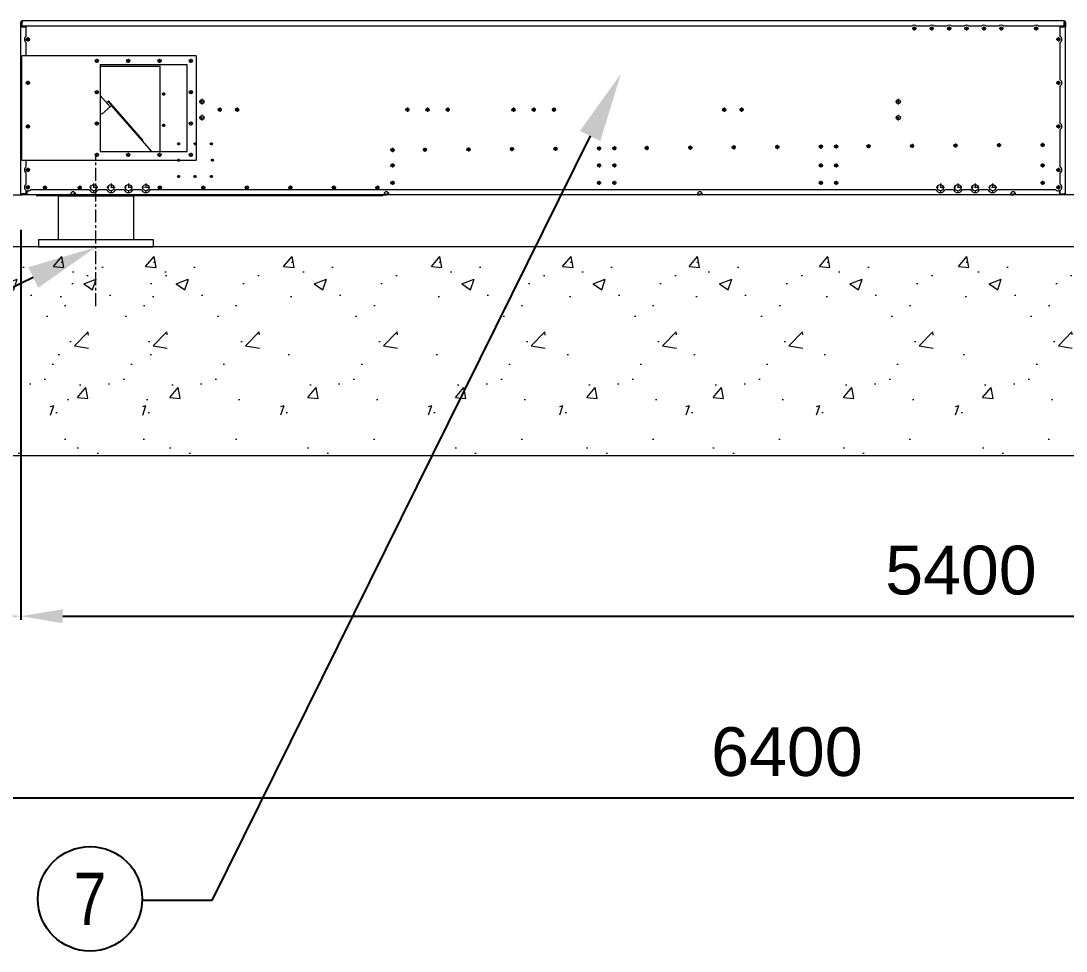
# Model space of a CAD drawing. Header units: millimetres. Extents: x -17070 to 52615, y -291348 to 41600.
# Drawn here: x 33308 to 36310, y 26216 to 28887 of the extents above; entities that cross this region are included whole.
import ezdxf
from ezdxf import colors
from ezdxf.entities.mleader import LeaderData, LeaderLine
from ezdxf.enums import TextEntityAlignment as Align
from ezdxf.math import Vec2, Vec3

# ---------------------------------------------------------------- set-up
doc = ezdxf.new("R2010")
doc.units = ezdxf.units.MM
doc.linetypes.add('CENTER', pattern=[2, 1.25, -0.25, 0.25, -0.25])
doc.linetypes.add('DASHDOT', pattern=[18.5, 12, -3, 0.5, -3])
for name, color, linetype in [('center', 1, 'CENTER'), ('냉각탑_dim', 1, 'Continuous'), ('냉각탑_text', 3, 'Continuous'), ('냉각탑_기초', 23, 'Continuous')]:
    doc.layers.add(name, color=color, linetype=linetype)
doc.styles.get("Standard").update_dxf_attribs({"font": 'arial.ttf'})
doc.dimstyles.new('1.40', dxfattribs={"dimscale": 20, "dimtxt": 1.5, "dimasz": 1, "dimexe": 0.5, "dimexo": 0.5, "dimgap": 0.5, "dimtad": 1, "dimdec": 0, "dimzin": 0, "dimdsep": 46, "dimtxsty": 'Standard', "dimcen": 0, "dimclrd": 2, "dimclre": 2, "dimclrt": 3, "dimadec": 0, "dimazin": 0, "dimtfac": 1, "dimtdec": 0, "dimtmove": 0, "dimatfit": 0, "dimfxl": 1, "dimtolj": 1, "dimtzin": 0, "dimlwd": -1, "dimlwe": -1, "dimarcsym": 0})

# ---------------------------------------------------------------- blocks, each defined once
blk = doc.blocks.new('*D517')
at = {"color": 2, "transparency": 16777216}
for p, q in [((33307.9, 28287.4), (33307.9, 27167.5)), ((32307.9, 28139), (32307.9, 27167.5)), ((32427.9, 27177.5), (33187.9, 27177.5))]:
    blk.add_line(p, q, dxfattribs=at)
for points in [[(32427.9, 27197.5), (32427.9, 27157.5), (32307.9, 27177.5)], [(33187.9, 27197.5), (33187.9, 27157.5), (33307.9, 27177.5)]]:
    blk.add_solid(points, dxfattribs=at)
at = {"layer": 'Defpoints', "color": 0, "transparency": 16777216}
for p in [(33307.9, 28387.4), (32307.9, 28239), (33307.9, 27177.5)]:
    blk.add_point(p, dxfattribs=at)
at = {"color": 3, "lineweight": 5, "transparency": 16777216, "insert": (32807.9, 27309), "char_height": 140, "attachment_point": 5}
blk.add_mtext('\\A1;1000', dxfattribs=at)
blk = doc.blocks.new('*D510')
at = {"color": 2, "transparency": 16777216}
for p, q in [((33307.9, 28287.4), (33307.9, 27167.5)), ((38707.9, 28139), (38707.9, 27167.5)), ((33427.9, 27177.5), (38587.9, 27177.5))]:
    blk.add_line(p, q, dxfattribs=at)
for points in [[(33427.9, 27197.5), (33427.9, 27157.5), (33307.9, 27177.5)], [(38587.9, 27197.5), (38587.9, 27157.5), (38707.9, 27177.5)]]:
    blk.add_solid(points, dxfattribs=at)
at = {"layer": 'Defpoints', "color": 0, "transparency": 16777216}
for p in [(33307.9, 28387.4), (38707.9, 28239), (38707.9, 27177.5)]:
    blk.add_point(p, dxfattribs=at)
at = {"color": 3, "lineweight": 5, "transparency": 16777216, "insert": (36007.9, 27309), "char_height": 140, "attachment_point": 5}
blk.add_mtext('\\A1;5400', dxfattribs=at)
blk = doc.blocks.new('*D520')
at = {"color": 2, "transparency": 16777216}
for p, q in [((32307.9, 28139), (32307.9, 26646.1)), ((38707.9, 28139), (38707.9, 26646.1)), ((32427.9, 26656.1), (38587.9, 26656.1))]:
    blk.add_line(p, q, dxfattribs=at)
for points in [[(32427.9, 26676.1), (32427.9, 26636.1), (32307.9, 26656.1)], [(38587.9, 26676.1), (38587.9, 26636.1), (38707.9, 26656.1)]]:
    blk.add_solid(points, dxfattribs=at)
at = {"layer": 'Defpoints', "color": 0, "transparency": 16777216}
for p in [(32307.9, 28239), (38707.9, 28239), (38707.9, 26656.1)]:
    blk.add_point(p, dxfattribs=at)
at = {"color": 3, "lineweight": 5, "transparency": 16777216, "insert": (35507.9, 26787.6), "char_height": 140, "attachment_point": 5}
blk.add_mtext('\\A1;6400', dxfattribs=at)
blk = doc.blocks.new('1')
at = {"color": 7, "lineweight": 20, "ltscale": 0.3375}
for p, q in [((33307.9, 28870.4), (33307.9, 28883.9)), ((33309.9, 28883.9), (33309.9, 28870.4)), ((36305.9, 28870.4), (36305.9, 28883.9)), ((36307.9, 28883.9), (36307.9, 28870.4)), ((33311.4, 28389.4), (33324.9, 28389.4)), ((33324.9, 28387.4), (33311.4, 28387.4)), ((36290.9, 28389.4), (36304.4, 28389.4)), ((36304.4, 28387.4), (36290.9, 28387.4))]:
    blk.add_line(p, q, dxfattribs=at)
at = {"color": 7, "lineweight": 20, "ltscale": 0.05}
for p, q in [((33307.9, 28883.9), (33309.9, 28883.9)), ((36307.9, 28883.9), (36305.9, 28883.9)), ((33311.4, 28387.4), (33311.4, 28389.4)), ((33353.9, 28385.4), (33355.9, 28385.4)), ((33451.2, 28387.4), (33451.2, 28389.4)), ((33464.7, 28387.4), (33464.7, 28389.4)), ((34347.9, 28385.4), (34345.9, 28385.4)), ((34351.2, 28387.4), (34351.2, 28389.4)), ((34364.7, 28387.4), (34364.7, 28389.4)), ((35251.2, 28387.4), (35251.2, 28389.4)), ((35264.7, 28387.4), (35264.7, 28389.4)), ((36151.2, 28387.4), (36151.2, 28389.4)), ((36164.7, 28387.4), (36164.7, 28389.4)), ((36304.4, 28387.4), (36304.4, 28389.4))]:
    blk.add_line(p, q, dxfattribs=at)
at = {"color": 7, "lineweight": 20, "ltscale": 0.0375}
for p, q in [((33309.9, 28883.9), (33311.4, 28883.9)), ((36305.9, 28883.9), (36304.4, 28883.9)), ((33557.7, 28655.6), (33558.9, 28656.6)), ((33558.9, 28656.6), (33560, 28657.6)), ((33657.3, 28543.4), (33658.4, 28544.4)), ((33311.4, 28389.4), (33311.4, 28390.9)), ((36304.4, 28389.4), (36304.4, 28390.9))]:
    blk.add_line(p, q, dxfattribs=at)
at = {"color": 7, "lineweight": 20}
for p, q in [((36304.4, 28887.4), (33311.4, 28887.4)), ((33307.9, 28390.9), (33307.9, 28870.4)), ((35866.8, 28872.4), (33311.4, 28872.4)), ((33322.9, 28843), (33322.9, 28870.4)), ((35916.8, 28872.4), (35881.1, 28872.4)), ((35966.8, 28872.4), (35931.1, 28872.4)), ((36016.8, 28872.4), (35981.1, 28872.4)), ((36066.8, 28872.4), (36031.1, 28872.4)), ((36116.8, 28872.4), (36081.1, 28872.4)), ((36216.8, 28872.4), (36131.1, 28872.4)), ((36304.4, 28872.4), (36231.1, 28872.4)), ((36292.9, 28843), (36292.9, 28870.4)), ((36307.9, 28390.9), (36307.9, 28870.4)), ((33322.9, 28787.4), (33322.9, 28825.7)), ((36292.9, 28718), (36292.9, 28825.7)), ((33310.9, 28487.4), (33310.9, 28787.4)), ((33810.9, 28787.4), (33310.9, 28787.4)), ((33535.9, 28762.4), (33785.9, 28762.4)), ((33535.9, 28762.4), (33535.9, 28512.4)), ((33785.9, 28512.4), (33785.9, 28762.4)), ((33810.9, 28787.4), (33810.9, 28487.4)), ((33535.9, 28757.4), (33707.9, 28757.4)), ((33707.9, 28512.4), (33707.9, 28757.4)), ((36292.9, 28593), (36292.9, 28700.7)), ((33535.9, 28673.1), (33564, 28640.7)), ((33564.8, 28641.4), (33540, 28619.5)), ((33657.3, 28543.4), (33558.9, 28656.6)), ((33658.4, 28544.4), (33560, 28657.6)), ((33684.1, 28512.4), (33567.8, 28644)), ((36292.9, 28468), (36292.9, 28575.7)), ((33535.9, 28512.4), (33785.9, 28512.4)), ((33310.9, 28487.4), (33810.9, 28487.4)), ((33322.9, 28418), (33322.9, 28450.7)), ((36292.9, 28418), (36292.9, 28450.7)), ((33504.3, 28402.4), (33335.1, 28402.4)), ((33554.3, 28402.4), (33529.6, 28402.4)), ((33604.3, 28402.4), (33579.6, 28402.4)), ((33654.3, 28402.4), (33629.6, 28402.4)), ((35936.3, 28402.4), (33679.6, 28402.4)), ((35986.3, 28402.4), (35961.6, 28402.4)), ((36036.3, 28402.4), (36011.6, 28402.4)), ((36086.3, 28402.4), (36061.6, 28402.4)), ((36280.8, 28402.4), (36111.6, 28402.4)), ((33451.2, 28387.4), (33324.9, 28387.4)), ((34344.4, 28385.4), (33357.4, 28385.4)), ((33414.9, 28385.4), (33414.9, 28259.4)), ((34351.2, 28387.4), (33464.7, 28387.4)), ((33631.2, 28385.4), (33631.2, 28259.4)), ((35251.2, 28387.4), (34364.7, 28387.4)), ((36151.2, 28387.4), (35264.7, 28387.4)), ((36290.9, 28387.4), (36164.7, 28387.4)), ((33358.1, 28259.4), (33688.1, 28259.4)), ((33358.1, 28259.4), (33358.1, 28237.4)), ((33688.1, 28259.4), (33688.1, 28237.4)), ((33688.1, 28237.4), (33358.1, 28237.4))]:
    blk.add_line(p, q, dxfattribs=at)
at = {"color": 7, "lineweight": 20, "ltscale": 0.0875}
for p, q in [((33311.4, 28887.4), (33311.4, 28883.9)), ((36304.4, 28887.4), (36304.4, 28883.9)), ((33307.9, 28870.4), (33311.4, 28870.4)), ((36307.9, 28870.4), (36304.4, 28870.4)), ((33307.9, 28390.9), (33311.4, 28390.9)), ((33324.9, 28387.4), (33324.9, 28390.9)), ((36290.9, 28387.4), (36290.9, 28390.9)), ((36307.9, 28390.9), (36304.4, 28390.9))]:
    blk.add_line(p, q, dxfattribs=at)
at = {"color": 7, "lineweight": 20, "ltscale": 0.2875}
for p, q in [((33311.4, 28872.4), (33311.4, 28883.9)), ((36304.4, 28872.4), (36304.4, 28883.9)), ((33311.4, 28870.4), (33322.9, 28870.4)), ((36292.9, 28870.4), (36304.4, 28870.4)), ((33322.9, 28390.9), (33311.4, 28390.9)), ((36292.9, 28390.9), (36304.4, 28390.9))]:
    blk.add_line(p, q, dxfattribs=at)
at = {"color": 7, "linetype": 'DASHDOT', "lineweight": 20, "ltscale": 0.2925}
for p, q in [((35879.8, 28865.4), (35868.1, 28865.4)), ((35873.9, 28871.2), (35873.9, 28859.5)), ((35929.8, 28865.4), (35918.1, 28865.4)), ((35923.9, 28871.2), (35923.9, 28859.5)), ((35979.8, 28865.4), (35968.1, 28865.4)), ((35973.9, 28871.2), (35973.9, 28859.5)), ((36029.8, 28865.4), (36018.1, 28865.4)), ((36023.9, 28871.2), (36023.9, 28859.5)), ((36079.8, 28865.4), (36068.1, 28865.4)), ((36073.9, 28871.2), (36073.9, 28859.5)), ((36129.8, 28865.4), (36118.1, 28865.4)), ((36123.9, 28871.2), (36123.9, 28859.5)), ((36229.8, 28865.4), (36218.1, 28865.4)), ((36223.9, 28871.2), (36223.9, 28859.5)), ((33327.9, 28840.2), (33327.9, 28828.5)), ((36293.8, 28834.4), (36282.1, 28834.4)), ((36287.9, 28840.2), (36287.9, 28828.5)), ((33525.9, 28778.2), (33525.9, 28766.5)), ((33615.9, 28778.2), (33615.9, 28766.5)), ((33705.9, 28778.2), (33705.9, 28766.5)), ((33795.9, 28778.2), (33795.9, 28766.5)), ((33327.9, 28715.2), (33327.9, 28703.5)), ((36293.8, 28709.4), (36282.1, 28709.4)), ((36287.9, 28715.2), (36287.9, 28703.5)), ((33525.9, 28688.2), (33525.9, 28676.5)), ((33795.9, 28688.2), (33795.9, 28676.5)), ((33878.9, 28638.2), (33878.9, 28626.5)), ((33928.9, 28638.2), (33928.9, 28626.5)), ((34417.9, 28638.2), (34417.9, 28626.5)), ((34475.9, 28638.2), (34475.9, 28626.5)), ((34533.9, 28638.2), (34533.9, 28626.5)), ((34722.9, 28638.2), (34722.9, 28626.5)), ((34780.9, 28638.2), (34780.9, 28626.5)), ((34838.9, 28638.2), (34838.9, 28626.5)), ((35327.9, 28638.2), (35327.9, 28626.5)), ((35383.8, 28632.4), (35372.1, 28632.4)), ((35377.9, 28638.2), (35377.9, 28626.5)), ((33327.9, 28590.2), (33327.9, 28578.5)), ((33525.9, 28598.2), (33525.9, 28586.5)), ((33795.9, 28598.2), (33795.9, 28586.5)), ((36293.8, 28584.4), (36282.1, 28584.4)), ((36287.9, 28590.2), (36287.9, 28578.5)), ((34375.4, 28522.4), (34375.4, 28510.7)), ((34468.4, 28523.1), (34468.4, 28511.4)), ((34593.4, 28524.1), (34593.4, 28512.4)), ((34718.4, 28525.1), (34718.4, 28513.4)), ((34843.4, 28526.1), (34843.4, 28514.4)), ((34968.4, 28527), (34968.4, 28515.3)), ((35012.4, 28527.4), (35012.4, 28515.7)), ((35105.4, 28528.1), (35105.4, 28516.4)), ((35230.4, 28529.1), (35230.4, 28517.4)), ((35361.3, 28524.3), (35349.6, 28524.3)), ((35355.4, 28530.1), (35355.4, 28518.4)), ((35486.3, 28525.3), (35474.6, 28525.3)), ((35480.4, 28531.1), (35480.4, 28519.4)), ((35611.3, 28526.2), (35599.6, 28526.2)), ((35605.4, 28532), (35605.4, 28520.3)), ((35655.3, 28526.6), (35643.6, 28526.6)), ((35649.4, 28532.4), (35649.4, 28520.7)), ((35748.3, 28527.3), (35736.6, 28527.3)), ((35742.4, 28533.1), (35742.4, 28521.4)), ((35873.3, 28528.3), (35861.6, 28528.3)), ((35867.4, 28534.1), (35867.4, 28522.4)), ((35998.3, 28529.3), (35986.6, 28529.3)), ((35992.4, 28535.1), (35992.4, 28523.4)), ((36123.3, 28530.3), (36111.6, 28530.3)), ((36117.4, 28536.1), (36117.4, 28524.4)), ((36248.3, 28531.2), (36236.6, 28531.2)), ((36242.4, 28537), (36242.4, 28525.3)), ((33525.9, 28508.2), (33525.9, 28496.5)), ((33615.9, 28508.2), (33615.9, 28496.5)), ((33705.9, 28508.2), (33705.9, 28496.5)), ((33795.9, 28508.2), (33795.9, 28496.5)), ((33327.9, 28465.2), (33327.9, 28453.5)), ((34375.4, 28478.2), (34375.4, 28466.5)), ((34968.4, 28478.2), (34968.4, 28466.5)), ((35012.4, 28478.2), (35012.4, 28466.5)), ((35611.3, 28472.4), (35599.6, 28472.4)), ((35605.4, 28478.2), (35605.4, 28466.5)), ((35655.3, 28472.4), (35643.6, 28472.4)), ((35649.4, 28478.2), (35649.4, 28466.5)), ((36248.3, 28472.4), (36236.6, 28472.4)), ((36242.4, 28478.2), (36242.4, 28466.5)), ((36293.8, 28459.4), (36282.1, 28459.4)), ((36287.9, 28465.2), (36287.9, 28453.5)), ((33327.9, 28415.2), (33327.9, 28403.5)), ((33376.9, 28414.2), (33376.9, 28402.5)), ((33476.9, 28414.2), (33476.9, 28402.5)), ((33706.9, 28414.2), (33706.9, 28402.5)), ((33831.9, 28414.2), (33831.9, 28402.5)), ((33956.9, 28414.2), (33956.9, 28402.5)), ((34081.9, 28414.2), (34081.9, 28402.5)), ((34206.9, 28414.2), (34206.9, 28402.5)), ((34331.9, 28414.2), (34331.9, 28402.5)), ((34375.4, 28428.2), (34375.4, 28416.5)), ((34968.4, 28428.2), (34968.4, 28416.5)), ((35012.4, 28428.2), (35012.4, 28416.5)), ((35611.3, 28422.4), (35599.6, 28422.4)), ((35605.4, 28428.2), (35605.4, 28416.5)), ((35655.3, 28422.4), (35643.6, 28422.4)), ((35649.4, 28428.2), (35649.4, 28416.5)), ((36248.3, 28422.4), (36236.6, 28422.4)), ((36242.4, 28428.2), (36242.4, 28416.5)), ((36293.8, 28409.4), (36282.1, 28409.4)), ((36287.9, 28415.2), (36287.9, 28403.5))]:
    blk.add_line(p, q, dxfattribs=at)
at = {"color": 7, "linetype": 'DASHDOT', "lineweight": 20, "ltscale": 0.292499}
for p, q in [((33333.8, 28834.4), (33322.1, 28834.4)), ((33531.8, 28772.4), (33520.1, 28772.4)), ((33621.8, 28772.4), (33610.1, 28772.4)), ((33711.8, 28772.4), (33700.1, 28772.4)), ((33801.8, 28772.4), (33790.1, 28772.4)), ((33333.8, 28709.4), (33322.1, 28709.4)), ((33531.8, 28682.4), (33520.1, 28682.4)), ((33801.8, 28682.4), (33790.1, 28682.4)), ((33884.8, 28632.4), (33873.1, 28632.4)), ((33934.8, 28632.4), (33923.1, 28632.4)), ((34423.8, 28632.4), (34412.1, 28632.4)), ((34481.8, 28632.4), (34470.1, 28632.4)), ((34539.8, 28632.4), (34528.1, 28632.4)), ((34728.8, 28632.4), (34717.1, 28632.4)), ((34786.8, 28632.4), (34775.1, 28632.4)), ((34844.8, 28632.4), (34833.1, 28632.4)), ((35333.8, 28632.4), (35322.1, 28632.4)), ((33333.8, 28584.4), (33322.1, 28584.4)), ((33531.8, 28592.4), (33520.1, 28592.4)), ((33801.8, 28592.4), (33790.1, 28592.4)), ((34724.3, 28519.3), (34712.6, 28519.3)), ((34849.3, 28520.3), (34837.6, 28520.3)), ((34974.3, 28521.2), (34962.6, 28521.2)), ((35018.3, 28521.6), (35006.6, 28521.6)), ((35111.3, 28522.3), (35099.6, 28522.3)), ((35236.3, 28523.3), (35224.6, 28523.3)), ((33531.8, 28502.4), (33520.1, 28502.4)), ((33621.8, 28502.4), (33610.1, 28502.4)), ((33711.8, 28502.4), (33700.1, 28502.4)), ((33801.8, 28502.4), (33790.1, 28502.4)), ((34381.3, 28516.6), (34369.6, 28516.6)), ((34474.3, 28517.3), (34462.6, 28517.3)), ((34599.3, 28518.3), (34587.6, 28518.3)), ((33333.8, 28459.4), (33322.1, 28459.4)), ((34381.3, 28472.4), (34369.6, 28472.4)), ((34974.3, 28472.4), (34962.6, 28472.4)), ((35018.3, 28472.4), (35006.6, 28472.4)), ((33333.8, 28409.4), (33322.1, 28409.4)), ((33382.8, 28408.4), (33371.1, 28408.4)), ((33482.8, 28408.4), (33471.1, 28408.4)), ((33712.8, 28408.4), (33701.1, 28408.4)), ((33837.8, 28408.4), (33826.1, 28408.4)), ((33962.8, 28408.4), (33951.1, 28408.4)), ((34087.8, 28408.4), (34076.1, 28408.4)), ((34212.8, 28408.4), (34201.1, 28408.4)), ((34337.8, 28408.4), (34326.1, 28408.4)), ((34381.3, 28422.4), (34369.6, 28422.4)), ((34974.3, 28422.4), (34962.6, 28422.4)), ((35018.3, 28422.4), (35006.6, 28422.4))]:
    blk.add_line(p, q, dxfattribs=at)
at = {"color": 7, "linetype": 'DASHDOT', "lineweight": 20, "ltscale": 0.195001}
for p, q in [((33721.8, 28677.4), (33714, 28677.4)), ((33721.8, 28587.4), (33714, 28587.4)), ((33764.8, 28534.4), (33757, 28534.4)), ((33811.8, 28534.4), (33804, 28534.4)), ((33858.8, 28534.4), (33851, 28534.4)), ((34721.8, 28519.3), (34714, 28519.3)), ((34971.8, 28521.2), (34964, 28521.2)), ((35015.8, 28521.6), (35008, 28521.6)), ((35108.8, 28522.3), (35101, 28522.3)), ((35233.8, 28523.3), (35226, 28523.3)), ((35483.8, 28525.2), (35476, 28525.2)), ((34378.8, 28516.6), (34371, 28516.6)), ((34471.8, 28517.3), (34464, 28517.3)), ((34596.8, 28518.3), (34589, 28518.3)), ((33764.8, 28487.4), (33757, 28487.4)), ((33861.8, 28487.4), (33854, 28487.4)), ((34378.8, 28472.4), (34371, 28472.4)), ((34971.8, 28472.4), (34964, 28472.4)), ((35015.8, 28472.4), (35008, 28472.4)), ((33764.8, 28440.4), (33757, 28440.4)), ((33811.8, 28440.4), (33804, 28440.4)), ((33858.8, 28440.4), (33851, 28440.4)), ((34378.8, 28422.4), (34371, 28422.4)), ((34971.8, 28422.4), (34964, 28422.4)), ((35015.8, 28422.4), (35008, 28422.4))]:
    blk.add_line(p, q, dxfattribs=at)
at = {"color": 7, "linetype": 'DASHDOT', "lineweight": 20, "ltscale": 0.195}
for p, q in [((33717.9, 28681.3), (33717.9, 28673.5)), ((33717.9, 28591.3), (33717.9, 28583.5)), ((33760.9, 28538.3), (33760.9, 28530.5)), ((33807.9, 28538.3), (33807.9, 28530.5)), ((33854.9, 28538.3), (33854.9, 28530.5)), ((34374.9, 28520.5), (34374.9, 28512.7)), ((34467.9, 28521.2), (34467.9, 28513.4)), ((34592.9, 28522.2), (34592.9, 28514.4)), ((34717.9, 28523.2), (34717.9, 28515.4)), ((34842.9, 28524.1), (34842.9, 28516.3)), ((34967.9, 28525.1), (34967.9, 28517.3)), ((35011.9, 28525.5), (35011.9, 28517.7)), ((35104.9, 28526.2), (35104.9, 28518.4)), ((35229.9, 28527.2), (35229.9, 28519.4)), ((35358.8, 28524.3), (35351, 28524.3)), ((35354.9, 28528.2), (35354.9, 28520.4)), ((35479.9, 28529.1), (35479.9, 28521.3)), ((35608.8, 28526.2), (35601, 28526.2)), ((35604.9, 28530.1), (35604.9, 28522.3)), ((35652.8, 28526.6), (35645, 28526.6)), ((35648.9, 28530.5), (35648.9, 28522.7)), ((35745.8, 28527.3), (35738, 28527.3)), ((35741.9, 28531.2), (35741.9, 28523.4)), ((35870.8, 28528.3), (35863, 28528.3)), ((35866.9, 28532.2), (35866.9, 28524.4)), ((35995.8, 28529.3), (35988, 28529.3)), ((35991.9, 28533.2), (35991.9, 28525.4)), ((36120.8, 28530.2), (36113, 28530.2)), ((36116.9, 28534.1), (36116.9, 28526.3)), ((36245.8, 28531.2), (36238, 28531.2)), ((36241.9, 28535.1), (36241.9, 28527.3)), ((33760.9, 28491.3), (33760.9, 28483.5)), ((33857.9, 28491.3), (33857.9, 28483.5)), ((34374.9, 28476.3), (34374.9, 28468.5)), ((34967.9, 28476.3), (34967.9, 28468.5)), ((35011.9, 28476.3), (35011.9, 28468.5)), ((35608.8, 28472.4), (35601, 28472.4)), ((35604.9, 28476.3), (35604.9, 28468.5)), ((35652.8, 28472.4), (35645, 28472.4)), ((35648.9, 28476.3), (35648.9, 28468.5)), ((36245.8, 28472.4), (36238, 28472.4)), ((36241.9, 28476.3), (36241.9, 28468.5)), ((33760.9, 28444.3), (33760.9, 28436.5)), ((33807.9, 28444.3), (33807.9, 28436.5)), ((33854.9, 28444.3), (33854.9, 28436.5)), ((34374.9, 28426.3), (34374.9, 28418.5)), ((34967.9, 28426.3), (34967.9, 28418.5)), ((35011.9, 28426.3), (35011.9, 28418.5)), ((35608.8, 28422.4), (35601, 28422.4)), ((35604.9, 28426.3), (35604.9, 28418.5)), ((35652.8, 28422.4), (35645, 28422.4)), ((35648.9, 28426.3), (35648.9, 28418.5)), ((36245.8, 28422.4), (36238, 28422.4)), ((36241.9, 28426.3), (36241.9, 28418.5))]:
    blk.add_line(p, q, dxfattribs=at)
at = {"color": 7, "lineweight": 20, "ltscale": 0.125001}
blk.add_line((33553.9, 28652.3), (33557.7, 28655.6), dxfattribs=at)
at = {"color": 7, "lineweight": 20, "ltscale": 0.1}
blk.add_line((33564.8, 28641.4), (33567.8, 28644), dxfattribs=at)
at = {"color": 7, "linetype": 'DASHDOT', "lineweight": 20, "ltscale": 0.389996}
for p, q in [((33835.7, 28655.4), (33820.1, 28655.4)), ((33835.7, 28609.4), (33820.1, 28609.4))]:
    blk.add_line(p, q, dxfattribs=at)
at = {"color": 7, "linetype": 'DASHDOT', "lineweight": 20, "ltscale": 0.389999}
for p, q in [((33827.9, 28663.2), (33827.9, 28647.6)), ((35827.9, 28663.2), (35827.9, 28647.6))]:
    blk.add_line(p, q, dxfattribs=at)
at = {"color": 7, "linetype": 'DASHDOT', "lineweight": 20, "ltscale": 0.390001}
for p, q in [((35835.7, 28655.4), (35820.1, 28655.4)), ((35835.7, 28609.4), (35820.1, 28609.4))]:
    blk.add_line(p, q, dxfattribs=at)
at = {"color": 7, "lineweight": 20, "ltscale": 0.157289}
blk.add_line((33540.1, 28619.5), (33535.9, 28624.3), dxfattribs=at)
at = {"color": 7, "lineweight": 20, "ltscale": 0.1554}
blk.add_line((33540, 28619.5), (33535.9, 28624.2), dxfattribs=at)
at = {"color": 7, "linetype": 'DASHDOT', "lineweight": 20, "ltscale": 0.39}
for p, q in [((33827.9, 28617.2), (33827.9, 28601.6)), ((35827.9, 28617.2), (35827.9, 28601.6))]:
    blk.add_line(p, q, dxfattribs=at)
at = {"color": 7, "lineweight": 20, "ltscale": 0.15}
for p, q in [((33327.9, 28581.4), (33327.9, 28587.4)), ((33327.9, 28406.4), (33327.9, 28412.4))]:
    blk.add_line(p, q, dxfattribs=at)
at = {"color": 7, "lineweight": 20, "ltscale": 0.010428}
blk.add_line((33656.9, 28543.1), (33657.3, 28543.4), dxfattribs=at)
at = {"color": 7, "linetype": 'DASHDOT', "lineweight": 20, "ltscale": 0.194998}
blk.add_line((34846.8, 28520.2), (34839, 28520.2), dxfattribs=at)
at = {"color": 7, "lineweight": 20, "ltscale": 0.483494}
blk.add_line((33322.9, 28468), (33322.9, 28487.4), dxfattribs=at)
at = {"color": 7, "lineweight": 20, "ltscale": 0.245994}
for p, q in [((33322.9, 28390.9), (33322.9, 28400.7)), ((36292.9, 28390.9), (36292.9, 28400.7))]:
    blk.add_line(p, q, dxfattribs=at)
at = {"color": 7, "lineweight": 20, "ltscale": 0.224015}
for p, q in [((33324.9, 28399.8), (33324.9, 28390.9)), ((36290.9, 28399.8), (36290.9, 28390.9))]:
    blk.add_line(p, q, dxfattribs=at)
at = {"color": 7, "linetype": 'DASHDOT', "lineweight": 20}
for p, q in [((33528.6, 28408.4), (33505.2, 28408.4)), ((33516.9, 28420.1), (33516.9, 28396.7)), ((33578.6, 28408.4), (33555.2, 28408.4)), ((33566.9, 28420.1), (33566.9, 28396.7)), ((33628.6, 28408.4), (33605.2, 28408.4)), ((33616.9, 28420.1), (33616.9, 28396.7)), ((33678.6, 28408.4), (33655.2, 28408.4)), ((33666.9, 28420.1), (33666.9, 28396.7)), ((35960.6, 28408.4), (35937.2, 28408.4)), ((35948.9, 28420.1), (35948.9, 28396.7)), ((36010.6, 28408.4), (35987.2, 28408.4)), ((35998.9, 28420.1), (35998.9, 28396.7)), ((36060.6, 28408.4), (36037.2, 28408.4)), ((36048.9, 28420.1), (36048.9, 28396.7)), ((36110.6, 28408.4), (36087.2, 28408.4)), ((36098.9, 28420.1), (36098.9, 28396.7))]:
    blk.add_line(p, q, dxfattribs=at)
at = {"lineweight": 20}
for p, q in [((32307.9, 28387.4), (33307.9, 28387.4)), ((33307.9, 28387.4), (33307.9, 28390.9)), ((33307.9, 28387.4), (33311.4, 28387.4)), ((33415.6, 28385.4), (33631.9, 28385.4)), ((38707.9, 28387.4), (33807.9, 28387.4))]:
    blk.add_line(p, q, dxfattribs=at)
at = {"color": 7, "lineweight": 20, "ltscale": 0.050016}
for p, q in [((33353.9, 28385.4), (33353.9, 28387.4)), ((33355.9, 28385.4), (33355.9, 28387.4))]:
    blk.add_line(p, q, dxfattribs=at)
at = {"color": 7, "lineweight": 20, "ltscale": 0.049866}
for p, q in [((33357.4, 28387.4), (33357.4, 28385.4)), ((34344.4, 28387.4), (34344.4, 28385.4))]:
    blk.add_line(p, q, dxfattribs=at)
at = {"color": 7, "lineweight": 20, "ltscale": 0.169248}
for p, q in [((33451.2, 28389.4), (33457.9, 28389.4)), ((33451.2, 28387.4), (33457.9, 28387.4)), ((33464.7, 28389.4), (33457.9, 28389.4)), ((33464.7, 28387.4), (33457.9, 28387.4)), ((34351.2, 28389.4), (34357.9, 28389.4)), ((34351.2, 28387.4), (34357.9, 28387.4)), ((34364.7, 28389.4), (34357.9, 28389.4)), ((34364.7, 28387.4), (34357.9, 28387.4)), ((35251.2, 28389.4), (35257.9, 28389.4)), ((35251.2, 28387.4), (35257.9, 28387.4)), ((35264.7, 28389.4), (35257.9, 28389.4)), ((35264.7, 28387.4), (35257.9, 28387.4)), ((36151.2, 28389.4), (36157.9, 28389.4)), ((36151.2, 28387.4), (36157.9, 28387.4)), ((36164.7, 28389.4), (36157.9, 28389.4)), ((36164.7, 28387.4), (36157.9, 28387.4))]:
    blk.add_line(p, q, dxfattribs=at)
at = {"color": 7, "lineweight": 20, "ltscale": 0.050015}
for p, q in [((34345.9, 28387.4), (34345.9, 28385.4)), ((34347.9, 28387.4), (34347.9, 28385.4))]:
    blk.add_line(p, q, dxfattribs=at)
at = {"lineweight": 5}
blk.add_line((32307.9, 28239), (38707.9, 28239), dxfattribs=at)
at = {"color": 7, "lineweight": 20}
for centre, radius in [((35873.9, 28865.4), 4.5), ((35873.9, 28865.4), 3), ((35923.9, 28865.4), 4.5), ((35923.9, 28865.4), 3), ((35973.9, 28865.4), 4.5), ((35973.9, 28865.4), 3), ((36023.9, 28865.4), 4.5), ((36023.9, 28865.4), 3), ((36073.9, 28865.4), 4.5), ((36073.9, 28865.4), 3), ((36123.9, 28865.4), 4.5), ((36123.9, 28865.4), 3), ((36223.9, 28865.4), 4.5), ((36223.9, 28865.4), 3), ((33327.9, 28834.4), 4.5), ((33327.9, 28834.4), 3), ((36287.9, 28834.4), 4.5), ((36287.9, 28834.4), 3), ((33525.9, 28772.4), 4.5), ((33615.9, 28772.4), 4.5), ((33705.9, 28772.4), 4.5), ((33795.9, 28772.4), 4.5), ((33327.9, 28709.4), 4.5), ((33327.9, 28709.4), 3), ((36287.9, 28709.4), 4.5), ((36287.9, 28709.4), 3), ((33525.9, 28682.4), 4.5), ((33717.9, 28677.4), 3), ((33795.9, 28682.4), 4.5), ((33827.9, 28655.4), 6), ((35827.9, 28655.4), 6), ((33827.9, 28609.4), 6), ((33878.9, 28632.4), 4.5), ((33878.9, 28632.4), 3), ((33928.9, 28632.4), 4.5), ((33928.9, 28632.4), 3), ((34417.9, 28632.4), 4.5), ((34417.9, 28632.4), 3), ((34475.9, 28632.4), 4.5), ((34475.9, 28632.4), 3), ((34533.9, 28632.4), 4.5), ((34533.9, 28632.4), 3), ((34722.9, 28632.4), 4.5), ((34722.9, 28632.4), 3), ((34780.9, 28632.4), 4.5), ((34780.9, 28632.4), 3), ((34838.9, 28632.4), 4.5), ((34838.9, 28632.4), 3), ((35327.9, 28632.4), 4.5), ((35327.9, 28632.4), 3), ((35377.9, 28632.4), 4.5), ((35377.9, 28632.4), 3), ((35827.9, 28609.4), 6), ((33327.9, 28584.4), 4.5), ((33327.9, 28584.4), 3), ((33525.9, 28592.4), 4.5), ((33717.9, 28587.4), 3), ((33795.9, 28592.4), 4.5), ((36287.9, 28584.4), 4.5), ((36287.9, 28584.4), 3), ((33760.9, 28534.4), 3), ((33854.9, 28534.4), 3), ((34375.4, 28516.6), 4.5), ((34374.9, 28516.6), 3), ((34468.4, 28517.3), 4.5), ((34467.9, 28517.3), 3), ((34593.4, 28518.3), 4.5), ((34592.9, 28518.3), 3), ((34718.4, 28519.3), 4.5), ((34717.9, 28519.3), 3), ((34843.4, 28520.3), 4.5), ((34842.9, 28520.2), 3), ((34968.4, 28521.2), 4.5), ((34967.9, 28521.2), 3), ((35012.4, 28521.6), 4.5), ((35011.9, 28521.6), 3), ((35105.4, 28522.3), 4.5), ((35104.9, 28522.3), 3), ((35230.4, 28523.3), 4.5), ((35229.9, 28523.3), 3), ((35355.4, 28524.3), 4.5), ((35354.9, 28524.3), 3), ((35480.4, 28525.3), 4.5), ((35479.9, 28525.2), 3), ((35605.4, 28526.2), 4.5), ((35604.9, 28526.2), 3), ((35649.4, 28526.6), 4.5), ((35648.9, 28526.6), 3), ((35742.4, 28527.3), 4.5), ((35741.9, 28527.3), 3), ((35867.4, 28528.3), 4.5), ((35866.9, 28528.3), 3), ((35992.4, 28529.3), 4.5), ((35991.9, 28529.3), 3), ((36117.4, 28530.3), 4.5), ((36116.9, 28530.2), 3), ((36242.4, 28531.2), 4.5), ((36241.9, 28531.2), 3), ((33525.9, 28502.4), 4.5), ((33615.9, 28502.4), 4.5), ((33705.9, 28502.4), 4.5), ((33795.9, 28502.4), 4.5), ((33857.9, 28487.4), 3), ((33327.9, 28459.4), 4.5), ((33327.9, 28459.4), 3), ((34375.4, 28472.4), 4.5), ((34374.9, 28472.4), 3), ((34968.4, 28472.4), 4.5), ((34967.9, 28472.4), 3), ((35012.4, 28472.4), 4.5), ((35011.9, 28472.4), 3), ((35605.4, 28472.4), 4.5), ((35604.9, 28472.4), 3), ((35649.4, 28472.4), 4.5), ((35648.9, 28472.4), 3), ((36242.4, 28472.4), 4.5), ((36241.9, 28472.4), 3), ((36287.9, 28459.4), 4.5), ((36287.9, 28459.4), 3), ((33760.9, 28440.4), 3), ((33807.9, 28440.4), 3), ((33854.9, 28440.4), 3), ((33327.9, 28409.4), 4.5), ((33327.9, 28409.4), 3), ((33376.9, 28408.4), 4.5), ((33376.9, 28408.4), 3), ((33476.9, 28408.4), 4.5), ((33476.9, 28408.4), 3), ((33516.9, 28408.4), 9), ((33566.9, 28408.4), 9), ((33616.9, 28408.4), 9), ((33666.9, 28408.4), 9), ((33706.9, 28408.4), 4.5), ((33706.9, 28408.4), 3), ((33831.9, 28408.4), 4.5), ((33831.9, 28408.4), 3), ((33956.9, 28408.4), 4.5), ((33956.9, 28408.4), 3), ((34081.9, 28408.4), 4.5), ((34081.9, 28408.4), 3), ((34206.9, 28408.4), 4.5), ((34206.9, 28408.4), 3), ((34331.9, 28408.4), 4.5), ((34331.9, 28408.4), 3), ((34375.4, 28422.4), 4.5), ((34374.9, 28422.4), 3), ((34968.4, 28422.4), 4.5), ((34967.9, 28422.4), 3), ((35012.4, 28422.4), 4.5), ((35011.9, 28422.4), 3), ((35605.4, 28422.4), 4.5), ((35604.9, 28422.4), 3), ((35649.4, 28422.4), 4.5), ((35648.9, 28422.4), 3), ((35948.9, 28408.4), 9), ((35998.9, 28408.4), 9), ((36048.9, 28408.4), 9), ((36098.9, 28408.4), 9), ((36242.4, 28422.4), 4.5), ((36241.9, 28422.4), 3), ((36287.9, 28409.4), 4.5), ((36287.9, 28409.4), 3)]:
    blk.add_circle(centre, radius, dxfattribs=at)
for centre, radius, start, end in [((33311.4, 28883.9), 3.5, 90, 180), ((33311.4, 28883.9), 1.5, 90, 180), ((36304.4, 28883.9), 3.5, 0, 90), ((36304.4, 28883.9), 1.5, 0, 90), ((35873.9, 28865.4), 10, 44.427, 135.573), ((35923.9, 28865.4), 10, 44.427, 135.573), ((35973.9, 28865.4), 10, 44.427, 135.573), ((36023.9, 28865.4), 10, 44.427, 135.573), ((36073.9, 28865.4), 10, 44.427, 135.573), ((36123.9, 28865.4), 10, 44.427, 135.573), ((36223.9, 28865.4), 10, 44.427, 135.573), ((33327.9, 28834.4), 10, 120, 240), ((36287.9, 28834.4), 10, 300, 60), ((36287.9, 28709.4), 10, 300, 60), ((36287.9, 28584.4), 10, 300, 60), ((33807.9, 28534.4), 3, 359.7382, 0.2618), ((33327.9, 28459.4), 10, 120, 240), ((33760.9, 28487.4), 3, 180, 0), ((36287.9, 28459.4), 10, 300, 60), ((33327.9, 28409.4), 10, 120, 240), ((33327.9, 28409.4), 10, 252.5424, 315.573), ((33516.9, 28408.4), 14, 205.3769, 334.6231), ((33566.9, 28408.4), 14, 205.3769, 334.6231), ((33616.9, 28408.4), 14, 205.3769, 334.6231), ((33666.9, 28408.4), 14, 205.3769, 334.6231), ((35948.9, 28408.4), 14, 205.3769, 334.6231), ((35998.9, 28408.4), 14, 205.3769, 334.6231), ((36048.9, 28408.4), 14, 205.3769, 334.6231), ((36098.9, 28408.4), 14, 205.3769, 334.6231), ((36287.9, 28409.4), 10, 224.427, 287.4576), ((36287.9, 28409.4), 10, 300, 60), ((33311.4, 28390.9), 3.5, 180, 270), ((33311.4, 28390.9), 1.5, 180, 270), ((33346.4, 28390.9), 3.5, 270, 270.245), ((33355.4, 28390.9), 3.5, 269.755, 270), ((33457.9, 28389.4), 7, 12.3736, 167.6264), ((34348.4, 28390.9), 3.5, 270, 270.245), ((34357.9, 28389.4), 7, 12.3736, 167.6264), ((34346.1, 28388.4), 18.8, 0.553, 7.5903), ((34392.4, 28390.9), 3.5, 270, 270.245), ((34950.4, 28390.9), 3.5, 269.755, 270), ((34985.4, 28390.9), 3.5, 270, 270.245), ((34994.4, 28390.9), 3.5, 269.755, 270), ((35029.4, 28390.9), 3.5, 270, 270.245), ((35257.9, 28389.4), 7, 12.3736, 167.6264), ((35587.4, 28390.9), 3.5, 269.755, 270), ((35622.4, 28390.9), 3.5, 270, 270.245), ((35631.4, 28390.9), 3.5, 269.755, 270), ((35666.4, 28390.9), 3.5, 270, 270.245), ((36157.9, 28389.4), 7, 12.3736, 167.6264), ((36224.4, 28390.9), 3.5, 269.755, 270), ((36259.4, 28390.9), 3.5, 270, 270.245), ((36269.4, 28390.9), 3.5, 269.755, 270), ((36304.4, 28390.9), 1.5, 270, 0), ((36304.4, 28390.9), 3.5, 270, 0)]:
    blk.add_arc(centre, radius, start, end, dxfattribs=at)
for points in [[(33450.9, 28388.6), (33450.9, 28389), (33450.9, 28389.4), (33451, 28389.9), (33451, 28390.4), (33451.1, 28390.9)], [(33451, 28389.6), (33451, 28389.5), (33451, 28389.4), (33451.1, 28389.4), (33451.1, 28389.4), (33451.2, 28389.4)], [(33464.9, 28389.6), (33464.9, 28389.5), (33464.8, 28389.4), (33464.8, 28389.4), (33464.8, 28389.4), (33464.7, 28389.4)], [(33464.8, 28390.9), (33464.8, 28390.4), (33464.9, 28389.9), (33464.9, 28389.4), (33464.9, 28389), (33464.9, 28388.6)], [(34350.9, 28388.6), (34350.9, 28389), (34350.9, 28389.4), (34351, 28389.9), (34351, 28390.4), (34351.1, 28390.9)], [(34351, 28389.6), (34351, 28389.5), (34351, 28389.4), (34351.1, 28389.4), (34351.1, 28389.4), (34351.2, 28389.4)], [(34364.9, 28389.6), (34364.9, 28389.5), (34364.8, 28389.4), (34364.8, 28389.4), (34364.8, 28389.4), (34364.7, 28389.4)], [(35250.9, 28388.6), (35250.9, 28389), (35250.9, 28389.4), (35251, 28389.9), (35251, 28390.4), (35251.1, 28390.9)], [(35251, 28389.6), (35251, 28389.5), (35251, 28389.4), (35251.1, 28389.4), (35251.1, 28389.4), (35251.2, 28389.4)], [(35264.9, 28389.6), (35264.9, 28389.5), (35264.8, 28389.4), (35264.8, 28389.4), (35264.8, 28389.4), (35264.7, 28389.4)], [(35264.8, 28390.9), (35264.8, 28390.4), (35264.9, 28389.9), (35264.9, 28389.4), (35264.9, 28389), (35264.9, 28388.6)], [(36150.9, 28388.6), (36150.9, 28389), (36150.9, 28389.4), (36151, 28389.9), (36151, 28390.4), (36151.1, 28390.9)], [(36151, 28389.6), (36151, 28389.5), (36151, 28389.4), (36151.1, 28389.4), (36151.1, 28389.4), (36151.2, 28389.4)], [(36164.9, 28389.6), (36164.9, 28389.5), (36164.8, 28389.4), (36164.8, 28389.4), (36164.8, 28389.4), (36164.7, 28389.4)], [(36164.8, 28390.9), (36164.8, 28390.4), (36164.9, 28389.9), (36164.9, 28389.4), (36164.9, 28389), (36164.9, 28388.6)]]:
    blk.add_open_spline(points, degree=5, dxfattribs=at)
for points in [[(33450.9, 28388.6), (33450.9, 28388.2), (33450.9, 28387.9), (33451, 28387.7), (33451, 28387.5), (33451.1, 28387.4), (33451.1, 28387.4), (33451.1, 28387.4), (33451.2, 28387.4)], [(33464.9, 28388.6), (33464.9, 28388.2), (33464.9, 28387.9), (33464.9, 28387.7), (33464.8, 28387.5), (33464.8, 28387.4), (33464.7, 28387.4), (33464.7, 28387.4), (33464.7, 28387.4)], [(34350.9, 28388.6), (34350.9, 28388.2), (34350.9, 28387.9), (34351, 28387.7), (34351, 28387.5), (34351.1, 28387.4), (34351.1, 28387.4), (34351.1, 28387.4), (34351.2, 28387.4)], [(34364.9, 28388.6), (34364.9, 28388.2), (34364.9, 28387.9), (34364.9, 28387.7), (34364.8, 28387.5), (34364.8, 28387.4), (34364.7, 28387.4), (34364.7, 28387.4), (34364.7, 28387.4)], [(35250.9, 28388.6), (35250.9, 28388.2), (35250.9, 28387.9), (35251, 28387.7), (35251, 28387.5), (35251.1, 28387.4), (35251.1, 28387.4), (35251.1, 28387.4), (35251.2, 28387.4)], [(35264.9, 28388.6), (35264.9, 28388.2), (35264.9, 28387.9), (35264.9, 28387.7), (35264.8, 28387.5), (35264.8, 28387.4), (35264.7, 28387.4), (35264.7, 28387.4), (35264.7, 28387.4)], [(36150.9, 28388.6), (36150.9, 28388.2), (36150.9, 28387.9), (36151, 28387.7), (36151, 28387.5), (36151.1, 28387.4), (36151.1, 28387.4), (36151.1, 28387.4), (36151.2, 28387.4)], [(36164.9, 28388.6), (36164.9, 28388.2), (36164.9, 28387.9), (36164.9, 28387.7), (36164.8, 28387.5), (36164.8, 28387.4), (36164.7, 28387.4), (36164.7, 28387.4), (36164.7, 28387.4)]]:
    blk.add_open_spline(points, degree=5, knots=[0, 0, 0, 0, 0, 0, 3.902586, 3.902586, 3.902586, 4.80152, 4.80152, 4.80152, 4.80152, 4.80152, 4.80152], dxfattribs=at)

msp = doc.modelspace()

# ---------------------------------------------------------------- hatches: boundary and pattern name
at = {"layer": '냉각탑_기초', "lineweight": 20, "ltscale": 30}
h = msp.add_hatch(dxfattribs=at)
h.set_pattern_fill('AR-CONC', color=256, scale=50, style=0)
h.set_pattern_definition([(50, (18573.15, 11697.7), (358.63, -31.376), [37.5, -412.5]), (355, (18573.15, 11697.7), (-69.3757, 376.096), [30, -330]), (100.4514, (18603.04, 11695.1), (289.2547, 344.72), [31.87, -350.571]), (46.1842, (18573.15, 11797.7), (533.6205, -82.7595), [56.25, -618.75]), (96.6356, (18617.6, 11790.8), (467.331, 487.059), [47.805, -525.856]), (351.1842, (18573.15, 11797.7), (467.331, 487.059), [45, -495]), (21, (18623.15, 11772.7), (298.4535, -201.3094), [37.5, -412.5]), (326, (18623.15, 11772.7), (121.6577, 362.575), [30, -330]), (71.4514, (18648.02, 11755.94), (420.1113, 161.265), [31.87, -350.571]), (37.5, (18573.15, 11697.71), (6.0799, 166.4469), [0, -326, 0, -335, 0, -331.25]), (7.5, (18573.15, 11697.71), (131.5348, 197.2059), [0, -191, 0, -318.5, 0, -126.25]), (327.5, (18461.65, 11697.71), (266.9112, -11.2774), [0, -125, 0, -390, 0, -517.5]), (317.5, (18411.65, 11697.71), (291.593, 50.0525), [0, -162.5, 0, -259, 0, -367.5])])
h.paths.add_polyline_path([(33501.7, 28239), (33166.7, 28239), (33166.7, 27639), (33501.7, 27639)])
h = msp.add_hatch(dxfattribs=at)
h.set_pattern_fill('AR-CONC', color=256, scale=50, style=0)
h.set_pattern_definition([(50, (18799.61, 11697.7), (358.63, -31.376), [37.5, -412.5]), (355, (18799.6, 11697.7), (-69.3757, 376.096), [30, -330]), (100.4514, (18829.5, 11695.1), (289.2547, 344.72), [31.87, -350.571]), (46.1842, (18799.6, 11797.7), (533.6205, -82.7595), [56.25, -618.75]), (96.6356, (18844.1, 11790.8), (467.331, 487.059), [47.805, -525.856]), (351.1842, (18799.6, 11797.7), (467.331, 487.059), [45, -495]), (21, (18849.61, 11772.7), (298.4535, -201.3094), [37.5, -412.5]), (326, (18849.6, 11772.7), (121.6577, 362.575), [30, -330]), (71.4514, (18874.5, 11755.94), (420.1113, 161.265), [31.87, -350.571]), (37.5, (18799.61, 11697.71), (6.0799, 166.4469), [0, -326, 0, -335, 0, -331.25]), (7.5, (18799.61, 11697.71), (131.5348, 197.2059), [0, -191, 0, -318.5, 0, -126.25]), (327.5, (18688.11, 11697.71), (266.9112, -11.2774), [0, -125, 0, -390, 0, -517.5]), (317.5, (18638.11, 11697.71), (291.593, 50.0525), [0, -162.5, 0, -259, 0, -367.5])])
h.paths.add_polyline_path([(33728.1, 28239), (33393.1, 28239), (33393.1, 27639), (33728.1, 27639)])
h = msp.add_hatch(dxfattribs=at)
h.set_pattern_fill('AR-CONC', color=256, scale=50, style=0)
h.set_pattern_definition([(50, (19064.4, 11697.7), (358.63, -31.376), [37.5, -412.5]), (355, (19064.4, 11697.7), (-69.3757, 376.096), [30, -330]), (100.4514, (19094.3, 11695.1), (289.2547, 344.72), [31.87, -350.571]), (46.1842, (19064.4, 11797.7), (533.6205, -82.7595), [56.25, -618.75]), (96.6356, (19108.9, 11790.8), (467.331, 487.059), [47.805, -525.856]), (351.1842, (19064.4, 11797.7), (467.331, 487.059), [45, -495]), (21, (19114.4, 11772.7), (298.4535, -201.3094), [37.5, -412.5]), (326, (19114.4, 11772.7), (121.6577, 362.575), [30, -330]), (71.4514, (19139.28, 11755.94), (420.1113, 161.265), [31.87, -350.571]), (37.5, (19064.4, 11697.71), (6.0799, 166.4469), [0, -326, 0, -335, 0, -331.25]), (7.5, (19064.4, 11697.71), (131.5348, 197.2059), [0, -191, 0, -318.5, 0, -126.25]), (327.5, (18952.9, 11697.71), (266.9112, -11.2774), [0, -125, 0, -390, 0, -517.5]), (317.5, (18902.9, 11697.71), (291.593, 50.0525), [0, -162.5, 0, -259, 0, -367.5])])
h.paths.add_polyline_path([(33992.9, 28239), (33657.9, 28239), (33657.9, 27639), (33992.9, 27639)])
h = msp.add_hatch(dxfattribs=at)
h.set_pattern_fill('AR-CONC', color=256, scale=50, style=0)
h.set_pattern_definition([(50, (19460.86, 11697.7), (358.63, -31.376), [37.5, -412.5]), (355, (19460.86, 11697.7), (-69.3757, 376.096), [30, -330]), (100.4514, (19490.74, 11695.1), (289.2547, 344.72), [31.87, -350.571]), (46.1842, (19460.86, 11797.7), (533.6205, -82.7595), [56.25, -618.75]), (96.6356, (19505.33, 11790.8), (467.331, 487.059), [47.805, -525.856]), (351.1842, (19460.86, 11797.7), (467.331, 487.059), [45, -495]), (21, (19510.86, 11772.7), (298.4535, -201.3094), [37.5, -412.5]), (326, (19510.86, 11772.7), (121.6577, 362.575), [30, -330]), (71.4514, (19535.73, 11755.94), (420.1113, 161.265), [31.87, -350.571]), (37.5, (19460.86, 11697.71), (6.0799, 166.4469), [0, -326, 0, -335, 0, -331.25]), (7.5, (19460.86, 11697.71), (131.5348, 197.2059), [0, -191, 0, -318.5, 0, -126.25]), (327.5, (19349.36, 11697.71), (266.9112, -11.2774), [0, -125, 0, -390, 0, -517.5]), (317.5, (19299.36, 11697.71), (291.593, 50.0525), [0, -162.5, 0, -259, 0, -367.5])])
h.paths.add_polyline_path([(34389.4, 28239), (34054.4, 28239), (34054.4, 27639), (34389.4, 27639)])
h = msp.add_hatch(dxfattribs=at)
h.set_pattern_fill('AR-CONC', color=256, scale=50, style=0)
h.set_pattern_definition([(50, (19885.04, 11697.7), (358.63, -31.376), [37.5, -412.5]), (355, (19885.04, 11697.7), (-69.3757, 376.096), [30, -330]), (100.4514, (19914.92, 11695.1), (289.2547, 344.72), [31.87, -350.571]), (46.1842, (19885.04, 11797.7), (533.6205, -82.7595), [56.25, -618.75]), (96.6356, (19929.5, 11790.8), (467.331, 487.059), [47.805, -525.856]), (351.1842, (19885.04, 11797.7), (467.331, 487.059), [45, -495]), (21, (19935.04, 11772.7), (298.4535, -201.3094), [37.5, -412.5]), (326, (19935.04, 11772.7), (121.6577, 362.575), [30, -330]), (71.4514, (19959.9, 11755.94), (420.1113, 161.265), [31.87, -350.571]), (37.5, (19885.04, 11697.71), (6.0799, 166.4469), [0, -326, 0, -335, 0, -331.25]), (7.5, (19885.04, 11697.71), (131.5348, 197.2059), [0, -191, 0, -318.5, 0, -126.25]), (327.5, (19773.54, 11697.71), (266.9112, -11.2774), [0, -125, 0, -390, 0, -517.5]), (317.5, (19723.54, 11697.71), (291.593, 50.0525), [0, -162.5, 0, -259, 0, -367.5])])
h.paths.add_polyline_path([(34813.6, 28239), (34478.6, 28239), (34478.6, 27639), (34813.6, 27639)])
h = msp.add_hatch(dxfattribs=at)
h.set_pattern_fill('AR-CONC', color=256, scale=50, style=0)
h.set_pattern_definition([(50, (20262.08, 11697.7), (358.63, -31.376), [37.5, -412.5]), (355, (20262.08, 11697.7), (-69.3757, 376.096), [30, -330]), (100.4514, (20291.97, 11695.1), (289.2547, 344.72), [31.87, -350.571]), (46.1842, (20262.1, 11797.7), (533.6205, -82.7595), [56.25, -618.75]), (96.6356, (20306.55, 11790.8), (467.331, 487.059), [47.805, -525.856]), (351.1842, (20262.1, 11797.7), (467.331, 487.059), [45, -495]), (21, (20312.08, 11772.7), (298.4535, -201.3094), [37.5, -412.5]), (326, (20312.08, 11772.7), (121.6577, 362.575), [30, -330]), (71.4514, (20336.95, 11755.94), (420.1113, 161.265), [31.87, -350.571]), (37.5, (20262.08, 11697.71), (6.0799, 166.4469), [0, -326, 0, -335, 0, -331.25]), (7.5, (20262.08, 11697.71), (131.5348, 197.2059), [0, -191, 0, -318.5, 0, -126.25]), (327.5, (20150.58, 11697.71), (266.9112, -11.2774), [0, -125, 0, -390, 0, -517.5]), (317.5, (20100.58, 11697.71), (291.593, 50.0525), [0, -162.5, 0, -259, 0, -367.5])])
h.paths.add_polyline_path([(35190.6, 28239), (34855.6, 28239), (34855.6, 27639), (35190.6, 27639)])
h = msp.add_hatch(dxfattribs=at)
h.set_pattern_fill('AR-CONC', color=256, scale=50, style=0)
h.set_pattern_definition([(50, (20625.27, 11697.7), (358.63, -31.376), [37.5, -412.5]), (355, (20625.27, 11697.7), (-69.3757, 376.096), [30, -330]), (100.4514, (20655.15, 11695.1), (289.2547, 344.72), [31.87, -350.571]), (46.1842, (20625.27, 11797.7), (533.6205, -82.7595), [56.25, -618.75]), (96.6356, (20669.73, 11790.8), (467.331, 487.059), [47.805, -525.856]), (351.1842, (20625.27, 11797.7), (467.331, 487.059), [45, -495]), (21, (20675.27, 11772.7), (298.4535, -201.3094), [37.5, -412.5]), (326, (20675.27, 11772.7), (121.6577, 362.575), [30, -330]), (71.4514, (20700.14, 11755.94), (420.1113, 161.265), [31.87, -350.571]), (37.5, (20625.27, 11697.71), (6.0799, 166.4469), [0, -326, 0, -335, 0, -331.25]), (7.5, (20625.27, 11697.71), (131.5348, 197.2059), [0, -191, 0, -318.5, 0, -126.25]), (327.5, (20513.77, 11697.71), (266.9112, -11.2774), [0, -125, 0, -390, 0, -517.5]), (317.5, (20463.77, 11697.71), (291.593, 50.0525), [0, -162.5, 0, -259, 0, -367.5])])
h.paths.add_polyline_path([(35553.8, 28239), (35218.8, 28239), (35218.8, 27639), (35553.8, 27639)])
h = msp.add_hatch(dxfattribs=at)
h.set_pattern_fill('AR-CONC', color=256, scale=50, style=0)
h.set_pattern_definition([(50, (20999.54, 11697.7), (358.63, -31.376), [37.5, -412.5]), (355, (20999.54, 11697.7), (-69.3757, 376.096), [30, -330]), (100.4514, (21029.43, 11695.1), (289.2547, 344.72), [31.87, -350.571]), (46.1842, (20999.54, 11797.7), (533.6205, -82.7595), [56.25, -618.75]), (96.6356, (21044, 11790.8), (467.331, 487.059), [47.805, -525.856]), (351.1842, (20999.54, 11797.7), (467.331, 487.059), [45, -495]), (21, (21049.54, 11772.7), (298.4535, -201.3094), [37.5, -412.5]), (326, (21049.54, 11772.7), (121.6577, 362.575), [30, -330]), (71.4514, (21074.4, 11755.94), (420.1113, 161.265), [31.87, -350.571]), (37.5, (20999.54, 11697.71), (6.0799, 166.4469), [0, -326, 0, -335, 0, -331.25]), (7.5, (20999.54, 11697.71), (131.5348, 197.2059), [0, -191, 0, -318.5, 0, -126.25]), (327.5, (20888.04, 11697.71), (266.9112, -11.2774), [0, -125, 0, -390, 0, -517.5]), (317.5, (20838.04, 11697.71), (291.593, 50.0525), [0, -162.5, 0, -259, 0, -367.5])])
h.paths.add_polyline_path([(35928.1, 28239), (35593.1, 28239), (35593.1, 27639), (35928.1, 27639)])
h = msp.add_hatch(dxfattribs=at)
h.set_pattern_fill('AR-CONC', color=256, scale=50, style=0)
h.set_pattern_definition([(50, (21399.17, 11697.7), (358.63, -31.376), [37.5, -412.5]), (355, (21399.17, 11697.7), (-69.3757, 376.096), [30, -330]), (100.4514, (21429.05, 11695.1), (289.2547, 344.72), [31.87, -350.571]), (46.1842, (21399.17, 11797.7), (533.6205, -82.7595), [56.25, -618.75]), (96.6356, (21443.64, 11790.8), (467.331, 487.059), [47.805, -525.856]), (351.1842, (21399.17, 11797.7), (467.331, 487.059), [45, -495]), (21, (21449.17, 11772.7), (298.4535, -201.3094), [37.5, -412.5]), (326, (21449.17, 11772.7), (121.6577, 362.575), [30, -330]), (71.4514, (21474.04, 11755.94), (420.1113, 161.265), [31.87, -350.571]), (37.5, (21399.17, 11697.71), (6.0799, 166.4469), [0, -326, 0, -335, 0, -331.25]), (7.5, (21399.17, 11697.71), (131.5348, 197.2059), [0, -191, 0, -318.5, 0, -126.25]), (327.5, (21287.67, 11697.71), (266.9112, -11.2774), [0, -125, 0, -390, 0, -517.5]), (317.5, (21237.67, 11697.71), (291.593, 50.0525), [0, -162.5, 0, -259, 0, -367.5])])
h.paths.add_polyline_path([(36327.7, 28239), (35992.7, 28239), (35992.7, 27639), (36327.7, 27639)])

# ---------------------------------------------------------------- linework, layer by layer
at = {"layer": 'center', "lineweight": 20, "ltscale": 30}
msp.add_line((33523.1, 28068.3), (33523.1, 28497.3), dxfattribs=at)
at = {"layer": '냉각탑_dim', "linetype": 'ByBlock', "lineweight": -3}
msp.add_circle((33506.5, 26365.6), 150, dxfattribs=at)
at = {"layer": '냉각탑_기초', "lineweight": 20, "ltscale": 30}
for p, q in [((32157.9, 28239), (38857.9, 28239)), ((31720.3, 27639), (39275.2, 27639))]:
    msp.add_line(p, q, dxfattribs=at)

# ---------------------------------------------------------------- block references
msp.add_blockref('1', (0, 0))

# ---------------------------------------------------------------- texts
at = {"layer": '냉각탑_text', "width": 0.8}
msp.add_text('7', height=150, dxfattribs=at).set_placement((33506.5, 26365.6), align=Align.MIDDLE_CENTER)

# ---------------------------------------------------------------- dimensions: what is measured, and where the dimension line sits
at = {"lineweight": 5}
for base, p1, p2, picture, middle in [((33307.9, 27177.5), (32307.9, 28239), (33307.9, 28387.4), '*D517', (32807.9, 27309)), ((38707.9, 27177.5), (33307.9, 28387.4), (38707.9, 28239), '*D510', (36007.9, 27309)), ((38707.9, 26656.1), (32307.9, 28239), (38707.9, 28239), '*D520', (35507.9, 26787.6))]:
    dim = msp.add_linear_dim(base=base, p1=p1, p2=p2, dimstyle='1.40', override={"dimtxt": 7, "dimasz": 6, "dimexo": 5, "dimgap": 3}, dxfattribs=at)
    dim.commit()
    dim.dimension.update_dxf_attribs({"geometry": picture, "text_midpoint": middle})

# ---------------------------------------------------------------- leaders
at = {"layer": '냉각탑_dim', "lineweight": -3}
ml = msp.add_multileader_mtext('Standard', dxfattribs=at)
ml.set_content('')
ml.set_leader_properties(color=256)
ml.build(insert=Vec2(0, 0))
ml.multileader.update_dxf_attribs({"text_right_attachment_type": 6, "dogleg_length": 5, "arrow_head_size": 199.5, "scale": 30})
ctx = ml.context
ctx.base_point, ctx.scale, ctx.char_height, ctx.arrow_head_size, ctx.landing_gap_size, ctx.plane_origin = Vec3(33656.4, 26361.2), 30, 7.18, 199.5, 3.59, Vec3(35161.4, 27238.7)
ctx.right_attachment, ctx.text_align_type = 6, 2
notes = []
notes.append((ctx, [(0, (1, 1, 0), (33855.9, 26361.2), (-1, 0), 199.5, [(0, [(35031.3, 28735.6)], 0, [])])]))
ctx.mtext, ml.multileader.dxf.content_type = None, 0
ml = msp.add_multileader_mtext('Standard', dxfattribs=at)
ml.set_content('')
ml.set_leader_properties(color=256)
ml.build(insert=Vec2(0, 0))
ml.multileader.update_dxf_attribs({"text_right_attachment_type": 6, "dogleg_length": 5, "arrow_head_size": 199.5, "scale": 30})
ctx = ml.context
ctx.base_point, ctx.scale, ctx.char_height, ctx.arrow_head_size, ctx.landing_gap_size, ctx.plane_origin = Vec3(31118.7, 27170), 30, 7.18, 199.5, 3.59, Vec3(33653.1, 26740.4)
ctx.right_attachment, ctx.text_align_type = 6, 2
notes.append((ctx, [(0, (1, 1, 0), (31318.2, 27170), (-1, 0), 199.5, [(0, [(33523.1, 28237.4)], 0, [])])]))
ctx.mtext, ml.multileader.dxf.content_type = None, 0
for ctx, leaders in notes:
    for number, flags, end, landing, length, lines in leaders:
        leader = LeaderData()
        leader.index, (leader.has_last_leader_line, leader.has_dogleg_vector, leader.attachment_direction) = number, flags
        leader.last_leader_point, leader.dogleg_vector, leader.dogleg_length = Vec3(end), Vec3(landing), length
        for number, points, colour, breaks in lines:
            line = LeaderLine()
            line.index, line.vertices, line.color, line.breaks = number, Vec3.list(points), colors.encode_raw_color(colour), breaks
            leader.lines.append(line)
        ctx.leaders.append(leader)

doc.saveas('drawing.dxf')
